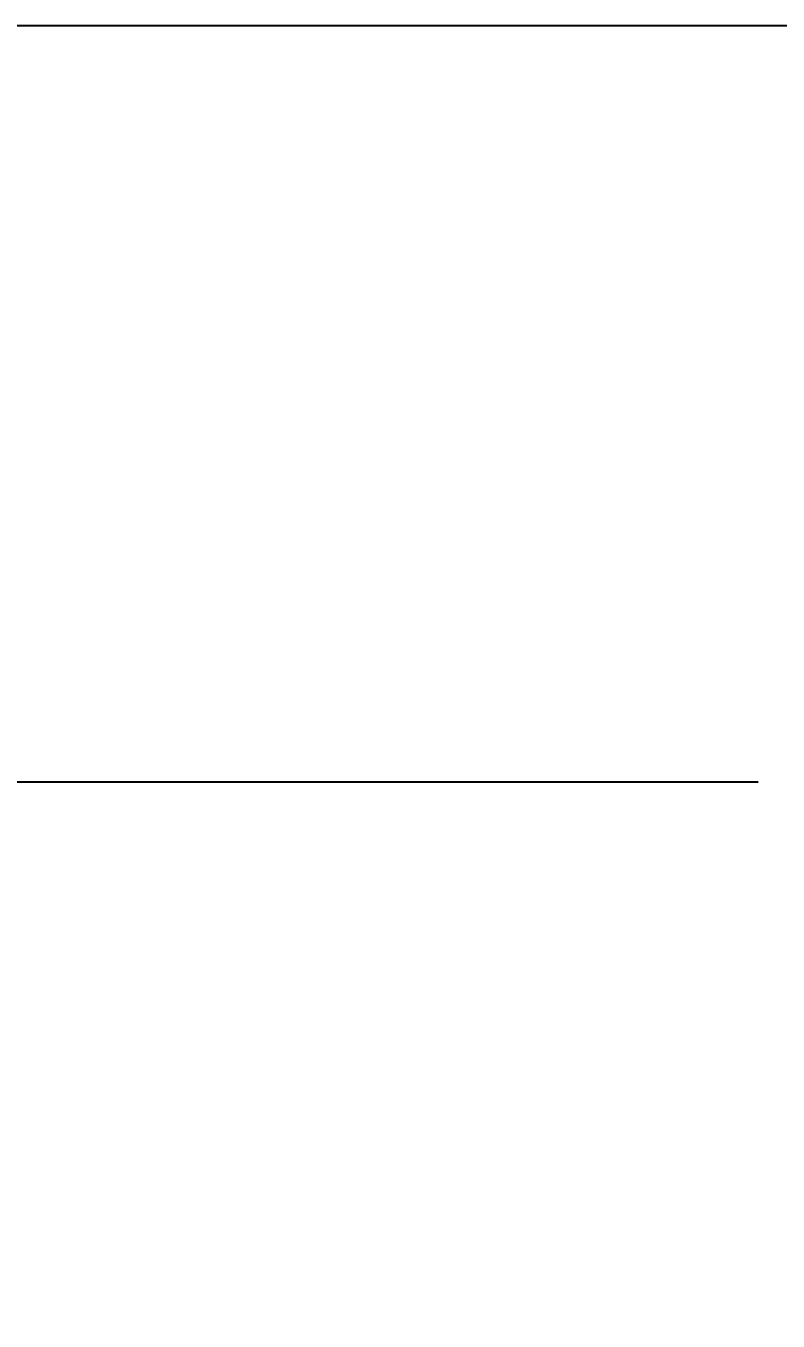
# Model space of a CAD drawing. Extents: x -5.1 to 6.1, y -1.2 to 8.2.
# Drawn here: x -2.989 to -2.147, y 4.619 to 6.069 of the extents above; entities that cross this region are included whole.
import ezdxf

# ---------------------------------------------------------------- set-up
doc = ezdxf.new("R2010")
doc.units = 0
doc.header["$LTSCALE"] = 0.5
doc.header["$MEASUREMENT"] = 0
doc.layers.get('Defpoints').update_dxf_attribs({"linetype": 'CONTINUOUS'})
doc.layers.add('CUST DWG', color=60, linetype='CONTINUOUS', lineweight=20)
doc.styles.get("Standard").update_dxf_attribs({"font": 'arial.ttf'})
doc.dimstyles.new('LSAD_CustDims', dxfattribs={"dimtxt": 1, "dimasz": 1, "dimexe": 0.0625, "dimexo": 0.042969, "dimgap": 0.0625, "dimtad": 0, "dimtih": 1, "dimtoh": 1, "dimdec": 3, "dimzin": 0, "dimdsep": 46, "dimlunit": 4, "dimtxsty": 'Standard', "dimcen": 0.125, "dimclrd": 256, "dimclre": 256, "dimclrt": 256, "dimadec": 0, "dimazin": 0, "dimtfac": 1, "dimtdec": 3, "dimtix": 1, "dimtofl": 0, "dimtmove": 0, "dimatfit": 3, "dimfxl": 1, "dimfrac": 2, "dimtolj": 1, "dimtzin": 0, "dimarcsym": 0})

# ---------------------------------------------------------------- blocks, each defined once
blk = doc.blocks.new('*D4')
at = {"layer": 'CUST DWG', "lineweight": -2, "ltscale": 0.5, "transparency": 16777216}
for p, q in [((-1.0262, 6.0692), (-4.7009, 6.0692)), ((-4.6384, 5.8192), (-4.6384, 4.0227)), ((-4.6384, 0.25), (-4.6384, 3.6391)), ((-1.0112, 0), (-4.7009, 0))]:
    blk.add_line(p, q, dxfattribs=at)
at = {"layer": 'CUST DWG', "ltscale": 0.5, "transparency": 16777216}
for points in [[(-4.6801, 5.8192), (-4.5968, 5.8192), (-4.6384, 6.0692)], [(-4.6801, 0.25), (-4.5968, 0.25), (-4.6384, 0)]]:
    blk.add_solid(points, dxfattribs=at)
at = {"layer": 'Defpoints', "color": 0, "ltscale": 0.5, "transparency": 16777216}
for p in [(-4.6384, 6.0692), (-0.9833, 6.0692), (-0.9683, 0)]:
    blk.add_point(p, dxfattribs=at)
at = {"layer": 'CUST DWG', "ltscale": 0.5, "transparency": 16777216, "insert": (-4.6384, 3.8309), "char_height": 0.25, "attachment_point": 5}
blk.add_mtext('\\A1;6 1/8"', dxfattribs=at)
blk = doc.blocks.new('*D1')
at = {"layer": 'CUST DWG', "lineweight": -2, "ltscale": 0.5, "transparency": 16777216}
for p, q in [((-2.1693, 5.2221), (-4.13, 5.2221)), ((-4.0675, 4.9721), (-4.0675, 2.7842)), ((-4.0675, 0.25), (-4.0675, 2.4007)), ((-1.0112, 0), (-4.13, 0))]:
    blk.add_line(p, q, dxfattribs=at)
at = {"layer": 'CUST DWG', "ltscale": 0.5, "transparency": 16777216}
for points in [[(-4.1092, 4.9721), (-4.0259, 4.9721), (-4.0675, 5.2221)], [(-4.1092, 0.25), (-4.0259, 0.25), (-4.0675, 0)]]:
    blk.add_solid(points, dxfattribs=at)
at = {"layer": 'Defpoints', "color": 0, "ltscale": 0.5, "transparency": 16777216}
for p in [(-4.0675, 5.2221), (-2.1263, 5.2221), (-0.9683, 0)]:
    blk.add_point(p, dxfattribs=at)
at = {"layer": 'CUST DWG', "ltscale": 0.5, "transparency": 16777216, "insert": (-4.0675, 2.5925), "char_height": 0.25, "attachment_point": 5}
blk.add_mtext('\\A1;5 1/4"', dxfattribs=at)

msp = doc.modelspace()

# ---------------------------------------------------------------- dimensions: what is measured, and where the dimension line sits
at = {"layer": 'CUST DWG', "ltscale": 0.5, "transparency": 16777216}
for base, p2, picture, middle in [((-4.6384, 6.0692), (-0.9833, 6.0692), '*D4', (-4.6384, 3.8309)), ((-4.0675, 5.2221), (-2.1263, 5.2221), '*D1', (-4.0675, 2.5925))]:
    dim = msp.add_linear_dim(base=base, p1=(-0.9683, 0), p2=p2, angle=90, dimstyle='LSAD_CustDims', override={"dimtxt": 0.25, "dimasz": 0.25}, dxfattribs=at)
    dim.commit()
    dim.dimension.update_dxf_attribs({"geometry": picture, "text_midpoint": middle, "dimtype": 128})

doc.saveas('drawing.dxf')
